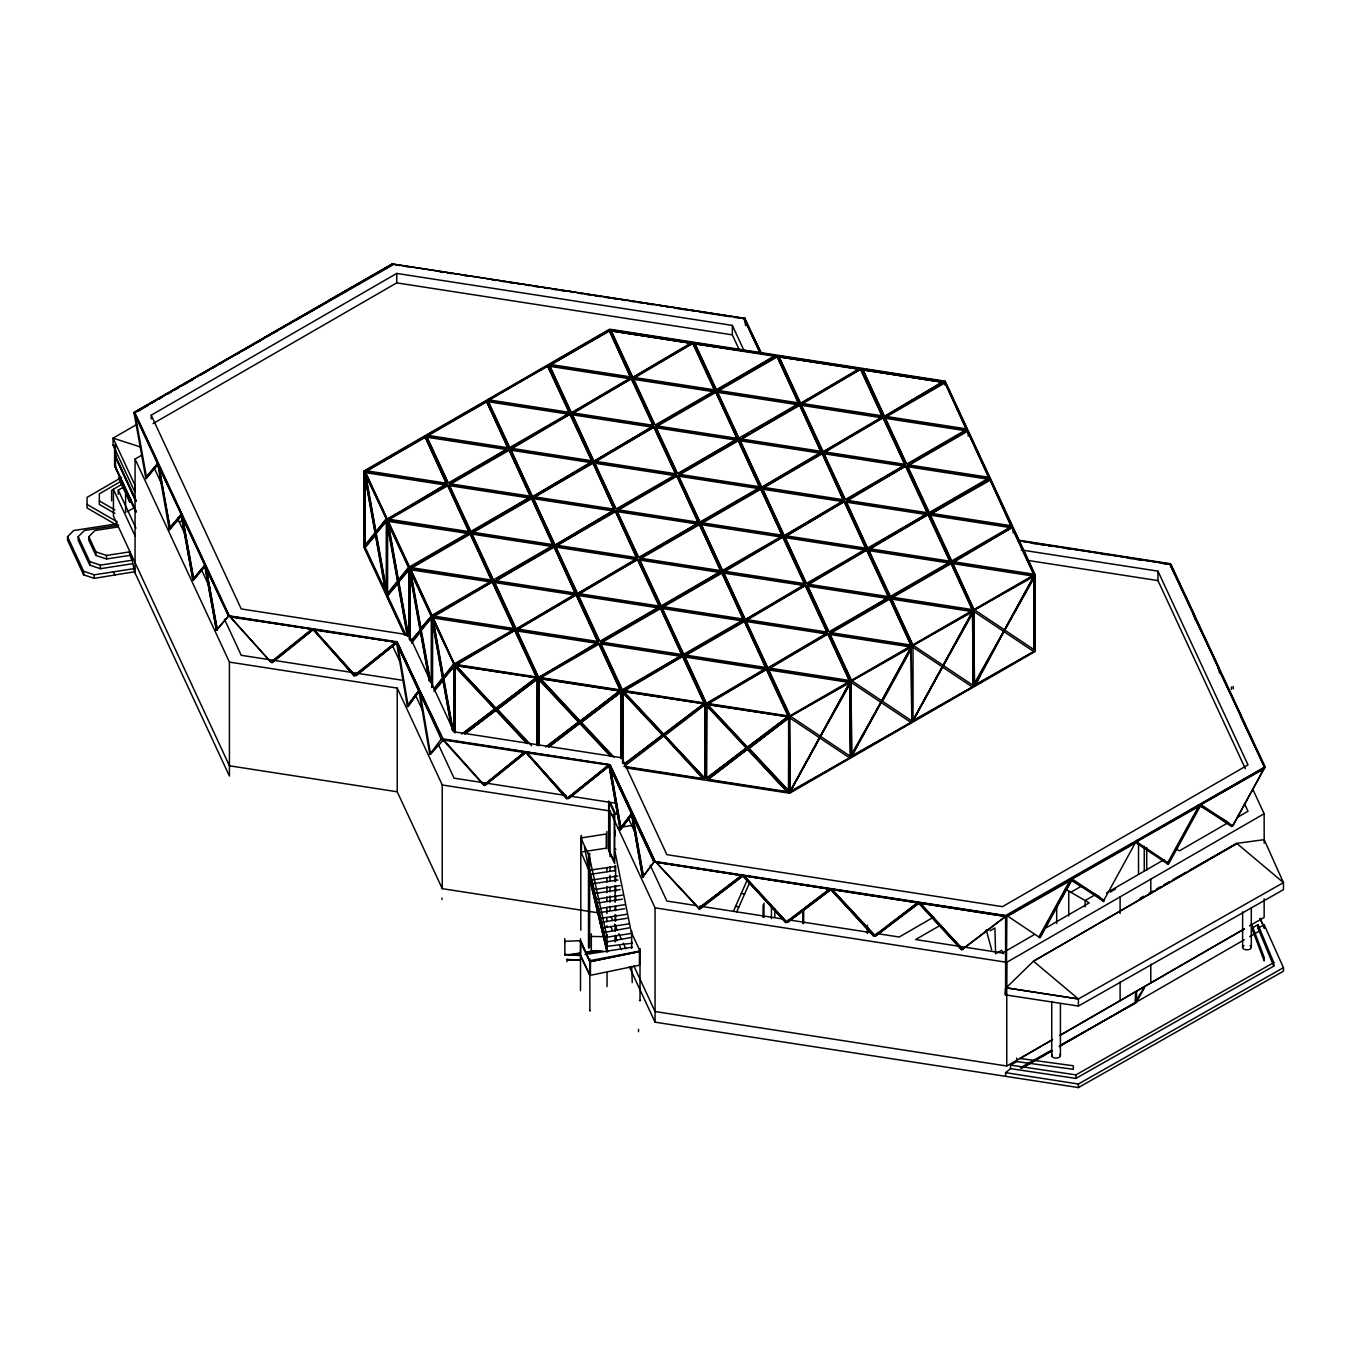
<?xml version="1.0" encoding="UTF-8"?>
<svg xmlns="http://www.w3.org/2000/svg" width="1351" height="1351" viewBox="0 0 1351 1351"><rect width="100%" height="100%" fill="white"/><g stroke="black" fill="none" stroke-linecap="round" stroke-linejoin="round"><path stroke-width="1.5" d="M564.904 954.414L564.769 938.59M567.015 959.261L567.015 961.625M589.627 869.757L606.903 946.055L606.903 950.479L588.698 875.414M606.869 921.855L606.869 917.684M606.869 913.512L606.869 907.247M606.869 900.982L606.869 896.794M606.869 892.623L606.869 886.357M606.869 882.186L606.869 877.998M606.869 871.733L606.869 867.562M606.869 848.766L606.869 831.524M631.677 947.997L631.677 930.755M1005.6 1076.19L1005.6 1072.66L1010.548 1068.641L1075.903 1078.419L1273.79 966.117L1257.984 928.238L1264.181 924.726L1283.45 967.671L1283.45 971.2L1078.402 1087.572L655.049 1022.167L655.049 907.838L610.044 810.972L442.25 784.982L397.228 688.098L229.434 662.108L135.066 459.053L142.379 454.831M229.434 662.108L229.434 776.082L134.492 571.777L132.263 560.192L129.24 552.424M606.903 945.683L589.171 870.416L589.222 856.044L606.903 936.615M1189.572 870.179L1236.79 843.379L1264.181 839.663L1283.45 882.608L1283.45 889.684L1078.402 1006.056L1006.191 994.995L1006.867 916.147L653.985 861.752L608.963 764.886L610.078 764.7L655.1 861.583M639.428 950.496L639.462 965.205L590.455 975.321L590.421 960.595L639.648 951.07M581.369 852.886L588.023 868.338M590.438 1010.768L589.712 1010.447M606.498 951.188L607.612 951.02M639.428 1000.567L640.594 1000.567M606.481 951.796L607.612 951.729L606.903 946.764M747.187 880.058L733.39 911.334M736.734 911.841L749.602 882.71M230.346 617.019L271.061 662.311L230.346 617.019L311.997 629.144L271.281 661.821M314.243 630.022L354.958 675.297L314.243 630.022L395.894 642.147L355.178 674.825M569.886 291.377L573.82 292.491M454.899 731.938L455.118 666.161L495.057 708.802L463.258 733.221M455.979 665.705L495.986 708.431L455.979 665.705L536.212 677.611M611.716 330.978L691.205 343.289M396.417 642.265L443.229 740.855L442.284 738.71M483.726 785.201L524.661 752.034L483.726 785.201L441.676 738.507L429.753 754.398L430.581 754.263L419.908 691.492L396.299 641.995L442.267 739.318L441 738.862M657.886 305.005L661.838 306.137M465.555 733.576L496.205 710.035L527.633 743.59M528.697 743.371L497.117 709.647L537.293 678.877L537.293 745.566M537.073 744.654L537.293 678.877M538.745 744.925L538.965 679.148M695.309 343.694L775.542 355.6L695.562 343.965M579.832 721.417L620.058 690.597L579.832 721.417L540.316 678.489M526.924 752.895L567.623 798.188L526.924 752.895L608.558 765.038L567.859 797.698M743.118 318.718L745.33 318.464L743.979 319.562L744.435 318.38L392.314 264.002L745.33 318.464L744.029 317.975M547.121 746.225L578.92 721.789L540.4 680.668M549.401 746.563L580.052 723.021L611.496 756.577M612.543 756.357L580.981 722.633L621.139 691.864L621.139 758.553M620.92 757.641L621.139 691.864M622.591 763.467L622.811 692.134L662.767 734.792L624.263 764.294M623.672 691.678L663.679 734.404L623.672 691.678L703.905 703.584M779.409 356.951L859.388 368.587M1264.215 767.385L1005.6 915.522L655.049 861.482L609.808 764.75L441.777 739.25M663.898 736.008L703.685 779.206L663.898 736.008L625.344 765.561M664.827 735.62L704.766 778.277L664.827 735.62L704.986 704.85L704.986 777.788M704.986 704.85L704.766 778.277M706.438 778.531L706.674 705.121L706.438 778.531L746.613 747.779L708.093 706.641M863.255 369.938L942.762 382.249M707.519 704.665L747.525 747.39L707.519 704.665L787.768 716.57L747.762 746.9M654.863 861.55L609.808 764.75M741.547 875.532L698.602 908.396L741.547 875.532L656.096 862.293L699.362 909.206L742.273 876.377L699.362 909.206M707.519 779.814L747.762 748.994L787.532 792.193L707.519 779.814L747.762 748.994M748.674 748.606L788.849 717.854L788.612 791.264L748.674 748.606L788.849 717.854M744.114 875.921L786.603 922.024L829.565 889.161L744.114 875.921L786.603 922.024M962.638 949.297L920.132 903.194L962.638 949.297L1005.583 916.434L832.115 889.566L874.621 935.669L917.565 902.789L874.621 935.669M1264.468 767.419L1170.236 563.688L1017.539 540.045M1006.63 916.637L653.985 861.752L1006.9 916.079M790.251 791.078L819.5 737.714L789.643 717.786L790.251 791.078L819.5 737.714M820.327 736.194L849.627 682.762L820.327 736.194L790.622 716.351M791.45 789.524L794.472 783.985M796.499 780.304L819.719 737.933L790.436 791.365L849.627 757.894L791.044 791.72M849.796 683.049L850.421 756.34L820.564 736.396L825.596 727.193M827.623 723.528L848.8 684.889M850.421 683.403L820.564 736.396M851.029 755.277L880.886 702.284L851.637 755.631L851.029 682.339L851.637 755.631M881.73 700.747L911.013 647.315L881.73 700.747L851.822 680.786L911.013 647.315M852.836 754.078L857.885 744.857M859.895 741.175L881.105 702.486L851.822 755.918M882.946 699.126L889.009 688.081M891.018 684.4L911.182 647.602L911.807 720.894L911.182 647.602M911.807 720.894L882.558 701.304L911.807 647.956M942.272 666.837L913.023 720.184L942.272 666.837L912.415 646.893M943.116 665.317L972.399 611.868L943.116 665.317L913.394 645.474M915.235 716.79L942.491 667.039L913.208 720.471L972.399 687.017L913.816 720.826M972.568 612.155L973.193 685.447L943.336 665.519L971.572 613.996M973.193 612.51L943.336 665.519M973.801 684.4L1003.658 631.39L974.426 684.754L973.801 611.463L974.426 684.754M1004.502 629.87L1033.785 576.438L1004.502 629.87L974.595 609.892L1033.785 576.438M981.67 672.139L1003.877 631.592L1033.785 651.57L975.202 685.396L979.644 675.821M1034.579 650.017L1004.722 630.073L1033.971 576.725L1034.579 650.017L1033.971 576.725M975.202 685.396L1003.877 631.592M1034.579 577.08L1004.722 630.073M1070.178 880.008L1038.919 937.054L1040.084 937.78L1071.326 880.784L1039.476 937.425M1103.885 900.256L1135.11 843.26M1168.277 863.069L1199.604 805.99L1136.461 841.741L1168.345 863.053M1135.938 1001.04L1144.111 987.598M1232.737 825.866L1263.996 768.82L1232.737 825.866L1200.853 804.554L1263.996 768.82M1144.669 987.277L1136.14 1002.83L1060.501 1045.049M419.232 690.074L407.512 705.678L419.232 690.074L398.325 644.934M631.981 812.947L620.21 828.551L631.981 812.947L629.363 807.307M620.413 829.7L632.167 814.113L620.21 829.987M654.492 861.381L642.721 876.985L654.492 861.381L636.135 821.898M607.426 926.127L606.312 926.127M145.722 477.646L158.016 463.19L145.722 477.646L134.256 413.98L135.083 413.862L146.55 477.528M169.331 528.461L181.625 514.005L157.864 464.795L169.128 528.714L181.625 514.005M169.534 529.592L181.828 515.153L169.331 529.862M192.94 579.275L205.234 564.819L192.94 579.275L181.473 515.609L204.356 562.911M216.548 630.09L228.859 615.634L205.082 566.424L216.548 630.09L228.859 615.634M385.998 518.953L375.274 532.395L364.534 472.766L386.774 518.919M374.615 534.135L365.091 546.057L365.091 479.369M385.592 520.405L376.102 532.26L365.445 473.019M364.534 547.898L376.102 534.354L364.534 547.898L386.842 593.967M375.578 534.084L386.285 520.692L386.285 593.629L375.578 534.084L387.129 520.557M386.741 594.592L397.464 581.183L386.741 521.655L386.741 594.592L398.292 581.048L387.585 521.52L387.585 594.457M397.768 580.795L408.492 567.369L387.028 521.182L468.746 533.594L468.746 532.649L387.754 520.101L398.596 580.677L397.768 580.795L387.028 521.182M398.596 580.677L409.269 567.336L387.754 521.047M405.064 635.122L387.028 596.315L397.768 582.889L407.394 636.338M407.681 635.882L398.072 582.501L409.623 568.957L409.623 635.645M387.028 596.315L398.596 582.754L408.222 636.203M398.072 582.501L409.623 568.957M411.481 640.188L420.786 629.465L410.822 574.04M491.257 582.028L409.522 569.582L420.262 629.211L431.83 615.651M411.261 641.387L420.786 629.465M420.262 629.211L431.763 615.735L410.265 568.535L491.257 581.082L431.999 615.296L410.265 568.535M412.089 641.505L420.262 631.289L429.162 680.718M429.686 681.529L420.566 630.917L431.29 617.508L431.29 682.795M411.565 643.11L421.107 631.17M420.566 630.917L432.117 617.373M433.975 688.605L442.452 677.999L431.729 618.471L431.729 687.591M453.497 664.185L442.756 677.628L432.016 617.998L454.324 664.067L443.601 677.493L432.928 618.251M433.755 689.787L442.098 679.367M434.6 689.922L443.601 679.57L452.855 730.975M452.18 729.945L443.06 679.317L454.611 665.79L454.611 732.478M434.059 691.509L443.601 679.57M443.06 679.317L454.611 665.79M1011.274 526.316L1012.186 526.096L990.722 479.909L930.467 514.174L989.726 479.014L1011.46 526.704L989.726 479.014M1261.142 771.809L1264.958 767.03L1241.197 717.82M430.783 753.993L443.229 740.145L441.169 738.896L396.299 641.995L443.398 739.487L483.962 784.711M134.492 571.777L94.266 578.363L83.627 574.817L67.55 540.214L67.55 536.668L73.68 530.521L116.422 523.901M132.263 563.739L100.396 568.687L89.774 565.14L78.189 540.214L78.189 536.668L84.319 530.521L118.685 525.201M78.189 536.668L89.774 561.594L100.396 565.14L132.263 560.192L130 555.362L106.543 558.993L95.904 555.447L88.811 540.214L88.811 536.668L94.958 530.521L118.415 526.89M564.904 941.748L564.904 940.803M271.061 662.311L311.777 629.634M354.958 675.297L395.657 642.62M567.623 798.188L608.338 765.51M461.772 734.049L495.057 708.802M496.205 707.941L535.959 677.814L455.726 665.384L515.001 630.225L455.726 664.439L536.719 676.986L536.719 677.932L515.001 631.17M495.986 708.431L535.992 678.101M464.541 734.032L496.205 710.035M497.117 709.647L537.073 679.367M545.618 747.035L578.92 721.789M548.388 747.035L580.052 723.021M580.981 722.633L620.92 692.354M624.483 763.805L662.767 734.792M663.898 733.914L703.651 703.787L623.52 691.374L623.52 690.429L682.795 656.214L704.513 702.976L623.52 690.429M663.679 734.404L703.685 704.074M706.674 778.058L746.613 747.779M747.525 747.39L787.532 717.06M786.839 921.551L829.565 889.161M962.858 948.807L1005.583 916.434M743.979 319.545L745.195 318.65L744.266 318.414L760.225 352.611M565.056 941.698L565.174 940.803M136.856 411.194L195.811 377.149M199.475 375.038L262.618 339.287M328.276 300.682L391.418 264.931L386.048 268.022M134.745 412.646L392.347 263.918L134.137 412.291L229.113 616.36L396.907 642.35L228.353 616.022L133.901 412.781L393.479 264.56M137.464 411.548L148.188 405.351M151.768 403.29L155.331 401.23M158.911 399.17L162.475 397.11M167.845 394.002L171.408 391.942M174.988 389.882L178.552 387.821M182.132 385.761L192.855 379.563M200.083 375.392L209.017 370.242M212.597 368.181L216.16 366.104M219.74 364.044L223.303 361.984M235.817 354.773L239.38 352.695M242.96 350.635L253.684 344.454M257.247 342.394L260.827 340.317M269.845 335.116L263.867 337.851L327.01 302.117M273.426 333.055L276.989 330.995M280.569 328.935L284.132 326.874M296.646 319.647L300.209 317.586M305.579 314.496L314.513 309.328M318.076 307.268L321.656 305.208M334.254 297.929L337.818 295.869M341.398 293.809L344.961 291.748M357.475 284.521L361.038 282.46M378.905 272.142L382.485 270.082M151.211 418.962L151.211 415.196L396.755 273.426L732.343 325.405L743.827 350.095M136.789 424.467L113.096 438.129L113.096 445.222L134.745 491.798L134.745 484.705L113.096 438.129L140.656 447.046M153.035 423.589L396.755 282.866L732.343 334.862L739.402 350.044M136.113 511.978L114.615 465.859L115.899 466.061L114.784 466.23M121.59 477.427L87.072 497.371L87.072 507.993L115.561 524.441M121.218 481.192L99.349 493.824L99.349 504.447L114.869 513.414M122.586 483.945L111.626 490.278L111.626 500.9M118.263 494.23L118.263 490.109L123.617 487.019M127.366 511.657L134.661 507.452M179.328 522.195L182.959 520.101M404.625 634.886L364.027 547.51L364.027 470.942L609.571 329.188L945.16 381.168L1035.187 574.918L1035.187 651.469L789.643 793.24L625.986 767.892M424.957 436.474L446.691 484.182L424.957 436.474L365.429 470.84L366.222 471.33M486.343 401.027L427.085 435.242L508.077 447.789L486.343 401.027L508.077 448.735M488.471 399.812L547.729 365.597L569.463 412.359L488.471 399.812L488.471 400.757M609.115 330.151L630.849 377.858L609.115 330.151L549.587 364.517L550.397 365.006M366.037 471.195L424.619 437.386M486.005 401.939L426.815 435.41M488.201 399.964L547.391 366.493M550.195 364.871L608.777 331.063M424.957 437.42L365.699 471.634L365.699 470.688L446.691 483.236M427.608 435.883L486.343 401.973M547.729 365.597L488.809 400.318M609.115 331.096L549.857 365.31L549.857 364.365L630.849 376.912M399.541 512.113L386.977 519.358L446.235 484.198L403.138 510.036M507.621 448.768L448.363 482.983L426.629 436.221L507.621 448.768L450.17 482.881M628.603 379.867L571.135 413.034L630.41 377.875L549.418 365.327L570.274 411.16M689.989 344.421L632.521 377.604L691.796 342.445L691.796 343.39L610.804 330.843L610.804 329.897L691.796 342.445M511.556 447.451L565.427 416.344M447.468 484.908L388.21 519.122L469.202 531.669L447.468 484.908L468.324 530.74M508.854 449.478L449.596 483.692L530.588 496.239L508.854 449.478L530.588 497.168M591.974 460.792L570.24 414.031L510.982 448.245L591.974 460.792L591.974 461.738L510.526 449.207L532.26 496.915L573.567 473.07M572.368 412.798L631.626 378.584L653.36 425.345L572.368 412.798L572.368 413.744L576.522 414.385M714.747 389.899L693.012 343.154L633.754 377.368L714.747 389.899L714.747 390.844L696.052 387.957M390 519.037L447.468 485.853M451.386 483.59L508.854 450.423M510.982 449.191L570.24 414.031M572.368 413.744L631.626 378.584M693.012 343.154L633.754 378.314L648.294 380.56M468.746 532.649L409.488 566.863L387.754 520.101M530.132 497.202L470.874 531.416L449.14 484.654L530.132 497.202L472.664 531.315M532.26 496.915L591.518 461.755M593.646 461.468L652.905 426.308L593.646 461.468L571.929 413.778L652.905 426.308M775.694 355.431L716.418 389.645L694.701 342.884L775.694 355.431L718.225 389.561M411.278 566.761L468.746 533.594M577.164 470.992L591.518 462.701L510.526 450.153M656.839 424.991L714.307 391.824L633.315 379.276L633.315 378.331L714.307 390.878L655.032 425.092L633.315 378.331M469.979 533.358L410.721 567.572L491.713 580.103L469.979 533.358L491.713 581.048M531.365 497.911L472.107 532.125L553.099 544.673L531.365 497.911L553.099 545.618M592.751 463.41L533.493 497.624L592.751 462.464L614.485 510.171L592.751 462.464M675.872 473.779L654.137 427.017L594.879 461.231L675.872 473.779L675.872 474.725L594.423 462.211L594.423 463.157L675.416 475.704L675.416 474.758L616.157 508.972L594.423 462.211M715.523 391.587L656.265 425.801L737.258 438.349L715.523 391.587L737.258 439.295M776.909 356.14L717.651 390.355L798.644 402.902L776.909 356.14L798.644 403.848L775.795 400.301M410.721 568.518L469.979 534.304M472.107 533.071L531.365 498.857M594.879 462.177L654.137 427.017M658.055 425.7L715.523 392.533M717.651 391.3L776.909 357.086M554.771 545.348L614.029 510.188L554.771 545.348L533.037 497.658L614.029 510.188M736.802 439.311L677.543 473.525L655.809 426.764L736.802 439.311L681.14 472.394M800.316 403.594L859.591 368.435L778.598 355.887L800.316 403.594L859.591 369.38M435.579 614.165L485.87 585.135M496.982 578.718L552.643 546.581L471.651 534.033M617.947 508.871L675.416 475.704M742.526 436.947L747.914 433.84M751.511 431.78L798.188 404.81L717.212 392.263L717.212 391.317L798.188 403.865L738.929 438.079L717.212 391.317M433.232 616.005L492.49 581.791L514.207 628.553L433.232 616.005L433.232 616.951L492.49 581.791M553.876 547.29L494.618 581.504L553.876 546.344L575.61 594.052L553.876 546.344M615.262 511.843L556.004 546.057L615.262 510.898L636.996 558.605L615.262 510.898M676.648 475.468L617.39 509.682L698.383 522.229L676.648 475.468L697.504 521.3M738.034 440.021L678.776 474.235L759.769 486.782L738.034 440.021L759.769 487.728M799.42 405.52L740.162 439.734L799.42 404.574L821.155 452.281L799.42 404.574M857.615 412.984L801.548 404.304L801.548 403.358L860.807 369.144L882.541 416.834L861.769 413.626M619.18 509.58L676.648 476.413M678.776 475.18L738.034 440.966M801.548 404.304L860.807 369.144M454.51 663.729L513.768 629.515L432.776 616.968L454.51 664.675L432.86 617.863M515.896 629.228L575.154 594.068L494.162 581.521L515.896 629.228L573.364 596.061M634.75 560.614L577.282 593.798L636.541 558.639L636.541 559.584L555.548 547.037L555.548 546.091L636.541 558.639M697.927 523.192L638.668 557.406L616.934 510.644L697.927 523.192L663.814 543.828M761.44 487.475L820.699 452.315L739.706 439.767L761.44 487.475L818.909 454.291M880.295 418.844L822.827 452.028L882.085 416.868L882.085 417.814L801.109 405.266L801.109 404.321L882.085 416.868M884.213 416.581L943.488 381.421L884.213 416.581L862.495 368.874L943.488 381.421M456.3 663.645L494.01 641.86M497.607 639.8L511.978 631.491M640.458 557.321L660.217 545.905M701.845 521.874L759.313 488.69L678.32 476.143L678.32 475.197L759.313 487.745L700.054 521.959L678.32 475.197M521.266 630.579L517.112 629.938L517.112 628.992L576.387 594.778L598.105 642.485L569.041 637.976M659.491 606.092L637.773 559.348L578.515 593.562L659.491 606.092L659.491 607.038L632.504 602.867M699.159 523.901L639.901 558.115L720.894 570.662L699.159 523.901L720.894 571.608M760.545 488.454L701.287 522.668L782.28 535.216L760.545 488.454L782.28 536.161L700.831 523.648L722.565 571.338M821.932 453.953L762.673 488.167L821.932 453.007L843.666 500.714L821.932 453.007M905.052 464.339L883.318 417.577L824.059 451.791L905.052 464.339L905.052 465.284L894.666 463.663M944.704 382.13L885.445 416.344L966.438 428.892L944.704 382.13L966.286 429.5M517.112 629.938L576.387 594.778M637.773 559.348L578.515 594.508L584.73 595.47M641.691 558.014L699.159 524.847M701.287 523.614L760.545 489.4M883.318 417.577L824.059 452.737L846.908 456.266M887.235 416.26L944.704 383.076M572.52 657.971L538.407 677.678L597.666 642.519L576.117 655.894M659.052 607.072L599.793 641.286L578.059 594.524L659.052 607.072L601.583 641.185M720.438 571.625L661.179 605.839L639.445 559.078L720.438 571.625L671.954 600.57M781.824 536.178L722.565 570.392L700.831 523.648M783.952 535.908L843.21 500.748L762.217 488.201L783.952 535.908L843.21 501.694L762.217 489.146M904.596 465.301L845.338 499.515L823.603 452.754L904.596 465.301L847.128 499.431M662.969 605.755L668.357 602.647M724.356 570.308L781.824 537.124L700.831 524.593M908.531 463.984L965.982 430.8L884.989 418.253L884.989 417.307L965.982 429.854L906.724 464.069L884.989 417.307M660.284 607.781L601.009 641.995L682.002 654.543L660.284 607.781L682.002 655.488M721.67 572.334L662.412 606.548L743.388 619.096L721.67 572.334L743.388 620.041L718.479 616.174M723.798 571.101L783.056 536.887L804.791 583.649L723.798 571.101L723.798 572.047L783.056 536.887M844.443 501.457L785.184 536.617L844.443 501.457L866.177 549.165L784.728 536.634L805.584 582.467M927.563 512.772L905.829 466.011L846.57 500.225L927.563 512.772L927.563 513.718L846.114 501.187L867.849 548.894L927.107 513.735L867.849 547.949M967.215 430.564L907.956 464.778L988.949 477.325L967.215 430.564L988.78 477.916M602.816 641.894L660.284 608.727M662.412 607.494L721.67 573.28M848.36 500.14L905.829 466.011M907.956 465.723L967.215 431.509M681.563 655.505L622.304 689.719L600.57 642.958L681.563 655.505L625.885 688.588M745.077 619.788L804.335 584.628L723.342 572.081L745.077 619.788L804.335 585.574M687.271 653.158L742.949 621.004L661.956 608.457L661.956 607.511L742.949 620.058L683.69 654.272L661.956 607.511M808.253 583.311L842.382 563.603M845.962 561.526L865.721 549.182L806.463 583.396L784.728 536.634M932.832 511.387L988.493 479.25L907.5 466.703L907.5 465.757L988.493 478.305L929.235 512.519L907.5 465.757M744.181 620.768L684.906 654.982L765.899 667.529L765.899 668.475L744.181 620.768L765.899 667.529M827.285 632.099L805.568 585.338L746.292 619.552L827.285 632.099L827.285 633.045L814.839 631.103M888.671 596.652L866.954 549.891L807.695 584.105L888.671 596.652L888.671 597.598L807.239 585.067L828.095 630.9M869.081 548.658L928.34 514.444L950.074 561.205L869.081 548.658L869.081 549.604L928.34 514.444M623.52 691.374L682.795 656.214M684.906 655.927L744.181 621.713M805.568 585.338L746.292 620.497L767.064 623.706M807.695 585.051L866.954 549.891M754.685 675.669L706.201 703.668L765.46 668.509L765.46 669.454M825.056 635.038L767.588 668.221L826.846 633.062L745.853 620.514L745.853 621.46L826.846 634.007M758.266 673.592L763.653 670.484M830.764 631.744L850.522 620.329M854.102 618.268L888.232 597.615L828.974 631.829L807.239 585.067M892.15 596.298L949.618 563.114L868.625 550.583L868.625 549.637L949.618 562.168L890.36 596.399L868.625 549.637M953.536 560.851L1009.214 528.714M707.417 703.432L766.676 669.218L788.41 715.962L707.417 703.432L707.417 704.378L787.498 716.773M791.652 672.46L768.803 668.931L768.803 667.985L828.079 633.771L849.796 681.478L831.118 678.574M889.465 598.324L830.19 632.538L911.182 645.086L889.465 598.324L911.182 646.031M950.851 562.877L891.592 597.091L972.568 609.639L950.851 562.877L972.568 610.584M1033.971 574.209L1012.237 527.447L952.979 561.661L1033.971 574.209L1033.971 575.154M707.417 704.378L766.676 669.218M768.803 668.931L828.079 633.771M831.996 632.454L889.465 599.27M891.592 598.037L950.851 563.823M952.979 562.607L1012.237 527.447M849.357 681.495L790.099 715.709L768.364 668.948L849.357 681.495L849.357 682.441L768.364 669.893L768.364 668.948M910.743 646.048L851.485 680.262L829.75 633.518L910.743 646.048L910.743 646.994L829.75 634.463L829.75 633.518M974.257 609.385L1033.515 575.171L952.523 562.624L974.257 610.331L953.401 565.444M1035.187 574.918L789.643 716.672L454.054 664.692L364.027 470.942M849.627 682.762L790.436 716.216M972.399 611.868L913.208 645.339M853.596 754.888L911.013 722.447L852.43 756.273M974.595 685.041L1033.785 651.57M933.727 917.076L899.192 937.02L876.326 933.473M940.786 925.047L915.657 939.553L1002.459 953.012L1034.022 934.774M1265.178 767.013L1006.715 916.181L1264.941 767.807L1169.882 564.194L1018.755 540.839M1135.195 843.176L1072.052 878.927L1103.936 900.222M990.03 930.805L994.927 927.985L995.586 953.806M1070.803 892.285L1081.239 886.256M1095.56 894.531L1085.123 900.56L1085.123 906.774M996.818 953.097L1001.615 950.31L1003.641 953.705M1046.147 927.782L1089.21 902.907L1065.297 889.11M1106.469 892.96L1164.038 859.709M1228.566 822.455L1179.457 850.809L1175.809 848.715M1236.756 817.743L1248.003 811.242L1244.474 803.659M1110.167 892.099L1115.639 888.924M655.049 907.838L1006.765 962.317L1264.148 813.741L1252.681 789.068M1237.026 843.581L1033.481 961.203L1006.191 987.817L1006.191 994.995M633.872 965.931L655.049 1011.527L1006.765 1066.007L1052.649 1039.51M1059.944 1035.305L1244.035 929.032M1249.523 925.857L1264.148 917.413L1264.148 898.753M1020.089 1058.492L1051.095 1040.591M1060.231 1035.322L1244.491 928.88M1022.96 1067.459L1052.007 1050.69M1059.268 1046.501L1135.515 1002.476M1021.424 1068.421L1052.226 1050.639M1059.471 1046.451L1244.254 939.772M1249.692 936.631L1260.551 930.349M1140.024 898.297L1143.689 896.22M1149.194 893.095L1152.876 891.001M1156.54 888.924L1160.205 886.847M1163.887 884.753L1169.392 881.629M1173.056 879.552L1185.908 872.256M1078.402 998.963L1006.191 987.817L1078.402 998.963L1283.45 882.608L1236.79 843.379L1033.481 961.203L1078.402 998.963L1078.402 1006.056M1010.548 1068.641L1010.548 1065.095L1016.746 1061.582L1073.319 1069.317L1073.319 1065.77L1019.836 1058.458M1251.803 928.205L1251.803 924.658L1264.198 957.437L1264.198 960.983L1251.803 928.205L1257.984 924.692L1273.79 962.571L1273.79 966.117M1010.548 1065.095L1075.903 1074.872L1273.79 962.571M1005.6 1072.66L1078.402 1084.026L1283.45 967.671M1020.241 1067.898L1051.348 1050.234M581.099 853.089L581.369 852.008L606.278 848.158L606.278 834.394M580.964 838.684L580.964 837.806M564.769 955.123L565.157 953.992M591.468 951.796L591.569 950.783L591.316 951.796M564.904 954.735L580.356 955.529L589.712 975.017L580.66 955.545M631.829 942.897L631.829 943.606M631.39 947.71L632.234 947.203L584.983 954.532M589.357 869.554L588.394 869.639L589.408 869.352M639.462 951.509L590.455 961.608L639.496 951.611M119.344 478.997L124.579 490.058M125.001 490.835L129.628 501.812M125.508 491.984L130.236 501.896L118.567 477.899L119.952 477.663L131.25 501.356L129.291 501.677M744.266 318.414L761.103 352.594M113.096 445.222L114.784 444.969M114.936 445.762L114.936 455.439L115.899 455.422L114.615 455.219L135.843 501.39M115.207 466.99L135.843 512.029M157.679 465.116L158.506 464.98L169.956 528.596M88.811 536.668L95.904 551.9L106.543 555.447L130 551.816L130 555.362M966.353 429.415L967.181 429.28L945.717 383.093L944.957 383.6M67.55 536.668L83.627 571.27L94.266 574.817L134.509 568.585M409.235 639.175L410.079 569.936M396.62 643.177L397.464 643.042L408.154 705.83L407.31 705.948L396.62 643.177L418.405 690.192M1034.123 576.37L1034.967 576.235L1034.123 649.307L1034.123 578.448M1169.882 564.194L1170.861 564.043L1265.296 767.3L1264.333 767.452M1170.354 565.394L1194.115 614.587L1193.288 614.722M1193.963 616.208L1217.741 665.401M443.06 739.841L524.441 752.524M1217.589 667.006L1241.349 716.216L1240.505 716.351M627.607 803.541L609.301 766.068L620.21 828.551M609.943 766.321L609.115 766.456L620.025 828.838L620.852 828.703L610.652 770.34M611.8 814.771L617.795 813.842M617.812 827.69L631.778 825.512M581.386 837.924L606.278 833.972M615.127 866.515L589.222 870.23M589.627 874.485L615.127 870.534M591.316 880.126L617.931 876.005M617.931 880.025L591.316 883.875M593.562 889.684L620.177 885.564M593.562 893.703L620.177 889.583M595.808 899.259L622.423 895.139M595.808 903.279L622.423 899.158M598.071 908.818L624.686 904.697M624.686 908.716L598.071 912.837L598.138 913.698M600.317 918.393L626.932 914.272M600.317 922.412L626.932 918.292M580.812 930.079L580.812 854.204M602.563 927.951L629.178 923.831M629.178 927.85L602.597 932.747M604.809 937.526L631.424 933.406M631.424 937.425L604.826 942.272M632.234 943.201L607.612 946.291M591.316 950.293L591.316 933.761M569.261 954.65L579.478 953.063M585.608 952.117L595.808 950.53M571.507 954.752L579.68 953.502M585.81 952.539L598.071 950.648M573.753 954.87L579.883 953.924M586.013 952.979L600.317 950.766M576.016 954.988L580.103 954.363M586.216 953.401L602.563 950.884M567.572 959.869L580.356 960.325L580.508 955.934M632.234 982.65L631.677 966.387M606.903 951.763L594.052 896.473M564.904 941.275L580.356 940.718M443.077 738.845L441.169 738.896L443.229 740.855L442.013 738.761L609.841 764.666M591.468 936.446L606.515 936.75M564.769 954.414L580.356 955.208M567.015 959.396L580.356 960.325M581.099 837.789L580.964 853.123M741.294 893.433L744.654 893.923M735.569 906.386L738.929 906.876M395.708 264.914L399.879 265.556M404.05 266.198L408.222 266.839M439.48 271.686L443.652 272.328M447.823 272.986L451.994 273.628M464.491 275.57L468.662 276.212M492.068 279.826L496.239 280.484M500.394 281.126L504.565 281.768M508.736 282.41L512.907 283.068M517.078 283.71L521.25 284.352M525.404 284.993L529.575 285.652M533.746 286.294L537.918 286.936M544.166 287.898L548.337 288.557M552.508 289.198L556.68 289.84M560.834 290.482L565.005 291.141M577.992 293.15L582.163 293.792M586.334 294.434L590.488 295.075M594.66 295.734L600.908 296.696M605.079 297.338L609.25 297.98M613.422 298.639L617.593 299.28M621.764 299.922L625.918 300.564M630.09 301.222L634.261 301.864M638.432 302.506L642.603 303.148M646.774 303.789L653.023 304.769M665.992 306.778L670.164 307.42M674.335 308.062L686.848 310.004M691.003 310.646L695.174 311.304M699.345 311.946L730.604 316.793M734.775 317.434L738.946 318.076M611.446 330.708L691.459 343.103M779.155 356.681L859.168 369.076M863.002 369.667L943.015 382.063M775.052 356.276L694.701 343.829L716.418 390.591M778.598 356.833L858.898 369.262M862.495 369.819L943.488 382.367M801.548 403.358L882.541 415.888M551.934 365.631L595.555 372.386M599.709 373.028L622.541 376.574M652.449 381.202L675.297 384.731M679.452 385.39L683.589 386.031M687.743 386.673L691.898 387.315M721.806 391.942L736.346 394.188M740.5 394.847L744.654 395.488M748.809 396.13L771.641 399.66M887.523 417.611L910.371 421.157M914.526 421.799L918.68 422.441M922.834 423.083L945.666 426.612M949.821 427.271L953.975 427.912M958.129 428.554L964.361 429.517M549.418 366.273L628.333 378.5M740.162 438.788L821.155 451.335M492.625 401.399L532.091 407.512M536.229 408.154L559.078 411.683M563.232 412.325L567.386 412.984M580.677 415.027L584.831 415.669M588.985 416.328L611.834 419.857M615.972 420.499L620.126 421.14M624.28 421.782L628.435 422.441M632.589 423.083L653.36 426.291L631.626 379.53M658.342 427.068L672.882 429.314M677.037 429.956L708.177 434.786M712.332 435.427L735.18 438.974M744.317 440.375L794.152 448.11M798.306 448.752L819.078 451.96M851.062 456.908L855.217 457.567M859.354 458.209L882.203 461.738M886.357 462.38L890.512 463.021M912.111 466.365L943.251 471.195M947.406 471.837L986.872 477.95M569.007 414.267L488.032 401.72L509.749 448.481M571.929 414.723L652.905 427.254M736.802 440.257L655.809 427.71L676.682 472.597M739.706 440.713L818.622 452.923M823.603 452.754L823.603 453.7L904.596 466.247M762.673 487.238L843.666 499.769M930.467 513.228L1011.46 525.759M426.629 436.221L426.629 437.167L507.621 449.714M927.107 514.68L846.114 502.133L867.849 548.894M1008.927 527.363L930.012 515.136L951.746 561.898M1017.928 540.569L1170.017 564.178M1031.961 543.271L1036.031 543.896M1040.101 544.521L1044.171 545.162M1048.241 545.787L1052.311 546.412M1066.564 548.624L1070.634 549.249M1101.605 554.045L1105.675 554.687M1128.068 558.149L1132.138 558.79M1136.208 559.415L1140.278 560.04M1162.671 563.519L1166.74 564.144M1021.255 549.958L1157.959 571.135L1248.003 764.886L1002.459 906.656L666.87 854.659L621.848 757.793L454.054 731.803L409.032 634.936L241.238 608.929L151.211 415.196M1027.469 560.361L1157.959 580.592L1245.352 768.635M533.493 496.678L614.485 509.226M785.184 535.671L866.177 548.219M446.235 485.144L365.243 472.597L365.243 471.651L446.235 484.198M530.132 498.147L449.14 485.6L470.874 532.362M533.037 498.587L614.029 511.134M616.934 510.644L616.934 511.59L697.927 524.137M784.728 537.58L865.721 550.127M952.523 563.57L1033.515 576.117M556.004 545.112L636.996 557.659M891.136 598.071L972.129 610.618L912.871 644.832L891.136 598.071L912.871 645.778M720.438 572.571L639.445 560.023L661.179 606.785M723.342 573.027L802.258 585.253M807.239 586.013L888.232 598.561M891.136 599.017L972.129 611.564M494.618 580.558L575.61 593.106M414.875 569.159L419.03 569.801M423.167 570.443L479.25 579.123M483.405 579.765L489.636 580.727M496.695 581.825L531.99 587.297M536.144 587.938L540.299 588.58M544.453 589.222L567.302 592.768M588.884 596.112L593.038 596.754M597.193 597.395L628.35 602.225M666.55 608.136L681.09 610.399M685.244 611.04L714.324 615.532M771.218 624.348L794.067 627.894M798.221 628.536L802.376 629.178M806.53 629.819L810.684 630.461M832.267 633.805L855.115 637.351M859.27 637.993L863.424 638.635M867.578 639.276L890.427 642.823M894.582 643.464L909.105 645.71M494.162 582.467L573.077 594.693M578.059 594.524L578.059 595.47L659.052 608.018M517.112 628.992L598.105 641.539M768.803 667.985L849.796 680.532M437.369 617.593L468.527 622.423M472.681 623.064L476.835 623.706M480.99 624.348L503.839 627.877M507.993 628.519L512.13 629.178M525.421 631.221L529.575 631.88M533.729 632.521L556.578 636.051M560.733 636.693L564.887 637.334M603.086 643.262L617.627 645.508M621.781 646.15L677.847 654.847M689.061 656.569L703.601 658.832M707.755 659.474L730.604 663.003M734.758 663.645L738.913 664.304M743.067 664.945L763.822 668.154M795.807 673.102L799.961 673.761M804.115 674.402L826.964 677.932M597.666 642.519L516.673 629.971L538.407 676.733M706.201 703.668L684.467 655.961L765.46 668.509M432.776 617.914L511.691 630.14M597.666 643.464L516.673 630.917L538.407 677.678M600.57 642.958L600.57 643.903L681.563 656.451M684.467 656.907L763.383 669.133M309.599 628.975L315.813 629.938M620.616 689.973L539.623 677.442L598.898 643.228L620.616 690.918L539.623 678.388L598.898 644.157L620.616 690.918M539.826 678.692L619.839 691.087M403.088 680.364L241.238 655.303L224.452 619.18M623.892 766.338L703.905 778.733M707.755 779.324L787.768 791.72M625.733 767.132L703.685 779.206M566.103 795.519L454.054 778.159L438.163 743.962M570.257 796.161L615.904 803.237M597.615 912.719L442.25 888.654L397.228 791.787L229.434 765.797L113.433 516.15L113.433 489.366L135.066 535.942M695.613 905.474L666.87 901.033L650.219 865.18M699.717 906.116L782.009 918.866M788.173 919.811L872.172 932.832M1005.6 987.598L1005.06 994.589L1006.495 994.826M743.337 318.245L745.195 318.65M1200.955 805.956L1231.572 826.525M1198.117 804.892L1226.776 821.425M973.193 685.447L972.568 614.249M1136.546 843.142L1167.788 864.066M1167.163 863.711L1168.345 864.437M1072.137 880.312L1103.379 901.252M1069.874 879.704L1099.646 896.895M1102.771 900.897L1103.936 901.624M850.421 756.34L849.796 685.126M1135.11 1001.513L1135.735 992.445M99.349 500.9L114.869 509.867M87.072 504.447L117.351 521.925M1212.421 857.21L1211.594 857.682M443.229 740.145L441.169 738.896L443.398 739.487M973.801 611.463L1003.658 631.39M942.491 667.039L972.399 687.017M851.029 682.339L880.886 702.284M881.105 702.486L911.013 722.447M819.719 737.933L849.627 757.894M748.893 748.133L788.849 790.791M706.438 705.594L746.394 748.251M747.525 749.484L787.532 792.193M832.115 889.566L874.84 935.179M622.591 692.607L662.53 735.265M541.734 680.009L580.052 720.927M581.2 722.143L614.013 757.185M538.745 679.621L578.684 722.278M579.832 723.494L610.264 756.003M656.096 862.293L698.822 907.906M497.354 709.157L531.585 745.718M454.899 666.634L494.838 709.292M495.986 710.508L526.417 743.016M432.995 719.458L431.121 715.726L440.798 736.616M580.271 941.765L589.712 961.169M396.299 641.995L435.917 724.66M119.124 477.798L130.405 501.491M119.58 480.179L124.309 490.109M760.005 352.645L743.996 318.481L760.393 353.438M631.829 933.44L639.867 950.631M745.431 319.478L761.221 353.303M442.132 739.014L397.16 641.776L229.332 615.87L134.88 412.629M1260.095 918.342L1264.468 927.749M1260.095 918.697L1264.468 928.103M989.692 477.697L968.211 431.493L968.177 436.103M1012.237 528.393L1033.768 574.732L1034.68 574.513L1013.216 528.325L1013.182 532.919M862.495 368.874L884.213 415.635M884.989 418.253L905.862 463.157M907.5 466.703L929.235 513.464M860.807 370.09L882.541 416.834M883.318 418.523L905.052 465.284M905.829 466.956L927.563 513.718M928.34 515.39L950.074 562.151M778.598 355.887L800.316 402.649M801.109 404.321L822.827 451.082M801.97 407.141L822.827 452.028M823.603 453.7L844.476 498.587M868.625 550.583L890.36 597.328M844.443 502.403L866.177 549.165M866.954 550.836L888.671 597.598M739.706 439.767L761.44 486.529M762.217 488.201L783.952 534.962M717.212 392.263L738.929 439.024M829.75 634.463L850.606 679.35M693.012 344.083L714.747 390.844M783.056 537.833L804.791 584.595M805.568 586.283L827.285 633.045M828.079 634.717L849.796 681.478M610.804 329.897L632.521 376.659M723.342 572.081L745.077 618.842M745.853 620.514L767.588 667.276M610.804 330.843L632.521 377.604M633.315 379.276L654.171 424.163M678.32 476.143L700.054 522.905M746.715 623.335L767.588 668.221M768.364 669.893L789.22 714.78M654.137 427.963L675.872 474.725M766.676 670.164L788.41 716.908M549.418 365.327L571.135 412.089M571.929 413.778L593.646 460.522M684.467 655.961L706.201 702.723M595.301 465.031L615.296 508.044M616.934 511.59L637.79 556.477M661.956 608.457L683.69 655.218M547.729 366.543L569.463 413.305M570.24 414.977L591.974 461.738M637.773 560.293L659.491 607.038M682.795 657.16L704.513 703.922M510.526 449.207L532.26 495.969M533.037 497.658L554.771 544.402M555.548 546.091L577.282 592.853M555.548 547.037L577.282 593.798M578.059 595.47L598.915 640.357M600.57 643.903L621.426 688.79M576.387 595.723L598.105 642.485M608.828 764.902L653.816 861.735M628.35 818.149L635.274 833.027M615.701 814.096L610.449 802.815L609.048 803.018L609.048 850.286L614.3 861.583L614.3 814.315M494.162 581.521L515.896 628.283M426.629 437.167L447.502 482.054M472.529 535.908L493.385 580.795M515.001 630.225L536.719 676.986M492.49 582.737L514.207 629.498M580.964 838.245L588.918 855.352M610.922 916.552L612.678 920.352M614.452 924.152L617.103 929.843M618.859 933.642L621.511 939.35M623.284 943.15L625.918 948.841M612.493 930.569L610.72 926.398M615.144 936.294L616.934 940.11M619.585 945.835L621.359 949.652M629.346 966.826L655.049 1022.167M365.243 471.651L386.977 518.412M365.378 472.63L386.977 519.358M409.522 569.582L431.003 615.786M580.66 941.36L589.712 960.831M589.712 961.304L580.795 940.87L580.66 956.255M365.378 547.78L385.981 592.126M387.872 596.179L405.908 634.987M419.908 691.492L430.26 713.852L419.063 691.628L429.753 754.398M392.33 645.322L400.251 662.362M415.213 694.583L423.167 711.673M137.734 419.553L157.138 461.299M153.845 467.226L161.765 484.266M177.589 518.328L185.509 535.368M201.265 569.261L210.317 588.749M136.113 500.394L115.207 455.405L115.207 445.712M114.936 455.439L136.113 501.339M136.113 511.033L115.207 466.044L115.207 456.351L114.936 466.078M118.263 490.109L135.961 528.19M113.298 571.642L114.936 575.171M986.196 929.792L991.651 949.821M589.087 875.313L590.894 882.997M591.333 884.905L593.562 894.396M615.06 851.974L631.39 932.832M584.443 846.756L588.833 869.571M1218.416 666.887L1219.531 673.051M1194.808 616.073L1195.551 620.177M1034.224 645.069L1034.967 649.172M443.905 679.198L453.142 730.519M433.316 622.456L443.297 677.881M442.756 679.705L450.93 725.065M410.366 569.463L421.107 629.076M421.411 630.782L430.648 682.103M421.833 635.274L429.99 680.516M409.235 570.071L419.958 629.6M398.917 582.365L408.526 635.747M376.405 533.966L386.758 591.434M365.817 477.224L375.798 532.649M376.845 538.458L385.727 587.803M375.274 534.472L385.998 594.102M206.298 568.349L217.393 629.954M182.317 515.474L193.784 579.14M158.709 464.66L170.158 528.342M744.941 321.622L745.651 325.642M643.566 876.867L632.64 814.366L631.795 814.501L642.721 876.985M610.128 765.933L621.055 828.416M1264.148 813.741L1264.181 843.193M1264.181 924.726L1264.181 928.272M1257.984 924.692L1257.984 928.238M1251.296 907.72L1251.296 947.338M1242.616 911.857L1242.616 947.287M1233.227 686.443L1233.227 688.807M1231.42 687.051L1231.42 689.415M1157.959 571.135L1157.959 580.592M1150.799 879.163L1150.799 893.687M1150.799 964.192L1150.799 982.852M1146.712 847.601L1146.712 870.449M1144.263 846.182L1144.263 871.125M1138.521 842.855L1138.521 873.962M1136.546 991.972L1136.546 1001.395M1120.114 896.895L1120.114 913.479M1120.114 981.907L1120.114 1000.567M1078.402 1084.026L1078.402 1087.572M1075.903 1074.872L1075.903 1078.419M1068.742 891.103L1068.742 915.978M1060.417 1003.54L1060.417 1055.655M1056.685 904.866L1056.685 923.527M1051.737 1001.412L1051.737 1055.621M1016.746 1058.036L1016.746 1061.582M1006.765 962.317L1006.765 1066.007M1005.6 915.522L1005.6 994.674M945.16 381.168L945.16 385.356M913.023 647.247L913.023 720.184M867.393 925.266L867.393 933.507M803.659 909.206L803.659 923.628M802.764 911.131L802.764 923.51M789.457 716.655L789.643 793.24M788.612 718.327L788.612 791.264M774.815 908.868L774.815 917.109M771.455 906.285L771.455 918.646M763.974 903.059L763.974 917.481M763.079 904.984L763.079 917.363M732.343 325.405L732.343 334.862M640.019 948.588L640.019 1000.567M638.516 1029.344L638.516 1031.708M631.829 932.967L631.829 933.913M622.811 692.134L622.811 762.977M615.668 865.721L615.668 881.528M615.668 885.665L615.668 891.88M615.668 896.034L615.668 900.171M615.668 906.386L615.668 910.54M615.668 914.678L615.668 920.909M615.668 925.047L615.668 929.184M615.668 935.416L615.668 941.63M615.178 830.477L615.178 835.729M615.127 865.805L615.127 871.243M615.127 875.397L615.127 881.612M615.127 885.749L615.127 902.333M615.127 906.487L615.127 910.625M615.127 914.762L615.127 920.994M615.127 925.131L615.127 931.346M615.127 935.5L615.127 941.715M610.044 810.972L610.044 856.585M610.044 866.954L610.044 871.108M610.044 875.245L610.044 881.477M610.044 887.691L610.044 891.846M610.044 895.983L610.044 902.215M610.044 906.352L610.044 910.506M607.055 934.571L607.055 946.375M607.055 972.551L607.055 986.551M600.317 922.294L600.368 923.223M595.808 903.093L595.892 904.174M593.562 893.484L593.663 894.649M589.847 958.788L589.847 975.338M589.847 976.047L589.847 1010.768M589.644 853.308L589.644 947.828L588.512 947.912L588.479 853.308M589.712 960.358L589.712 975.726M589.07 869.841L589.222 875.6M588.918 854.913L588.918 855.791M580.508 938.675L580.271 955.596M580.508 960.662L580.508 990.655M538.965 681.225L538.965 745.82M455.118 666.161L455.118 732.833M454.004 664.591L454.054 731.803M453.784 665.908L453.784 731.212M442.25 784.982L442.25 888.654M442.064 898.077L442.013 899.428M432.573 624.601L432.573 687.119M432.117 625.716L432.117 686.139M410.079 574.107L410.079 640.779M408.796 569.092L408.796 635.781M397.228 688.098L397.228 791.787M396.755 273.426L396.755 282.866M387.129 530.977L387.129 593.494M364.635 478.659L364.635 545.348M135.066 459.053L135.066 573.01M125.609 489.518L125.609 512.519M115.494 446.489L115.494 454.24M115.494 455.186L115.494 464.879M114.615 446.37L114.615 465.859M106.543 555.447L106.543 558.993M100.396 565.14L100.396 568.687M95.904 551.9L95.904 555.447M94.266 574.817L94.266 578.363M89.774 561.594L89.774 565.14M83.627 571.27L83.627 574.817M1059.843 1054.405A4.34 2.499 0 0 1 1056.043 1058.137A4.34 2.499 0 0 1 1052.328 1054.371M1250.047 945.565A4.34 2.499 0 0 1 1249.996 949.111A4.34 2.499 0 0 1 1243.866 949.077A4.34 2.499 0 0 1 1243.916 945.531M581.369 835.475L581.369 850.049L581.386 835.56M566.508 954.532L566.508 954.532M577.755 955.106L577.755 955.106M640.442 950.58L640.442 950.58M614.587 849.154L615.701 849.306L614.587 849.154M272.024 662.649L312.672 630.022L272.024 662.649M313.787 630.208L354.215 675.905L313.787 630.208M355.921 675.652L396.569 643.025L355.921 675.652M484.705 785.539L525.353 752.912L484.705 785.539M526.468 753.081L566.88 798.796L526.468 753.081M568.602 798.542L609.233 765.916L568.602 798.542M743.388 876.546L785.843 922.598L743.388 876.546M787.599 922.361L830.274 890.005L787.599 922.361M831.405 890.174L873.861 936.243L831.405 890.174M875.6 935.99L918.292 903.633L875.6 935.99M919.406 903.819L961.861 949.871L919.406 903.819M1070.803 880.362L1039.527 937.408L1007.66 916.113L1070.803 880.362M1198.996 805.635L1167.72 862.698L1168.902 863.424L1200.127 806.429L1198.996 805.635M418.574 691.374L407.715 706.809L419.418 691.239L418.574 691.374M157.375 464.474L145.925 478.794L158.202 464.339L157.375 464.474M204.592 566.086L193.142 580.406L205.436 565.968L204.592 566.086M374.97 532.767L364.246 546.176L364.246 473.238L374.97 532.767M569.007 413.322L509.749 447.536L488.032 400.774L569.007 413.322M552.643 545.635L493.385 579.849L471.651 533.088L552.643 545.635M1011.004 526.738L951.746 560.952L930.012 514.191L1011.004 526.738M182.115 515.795L181.287 515.93L192.737 579.528L193.581 579.41L182.115 515.795M205.74 566.609L204.896 566.745L216.346 630.343L217.19 630.208L205.74 566.609M632.454 814.754L631.626 814.889L642.519 877.272L643.363 877.137L632.454 814.754M614.671 813.944L608.676 801.042L608.676 850.657L614.671 863.559L614.671 813.944"/></g></svg>
